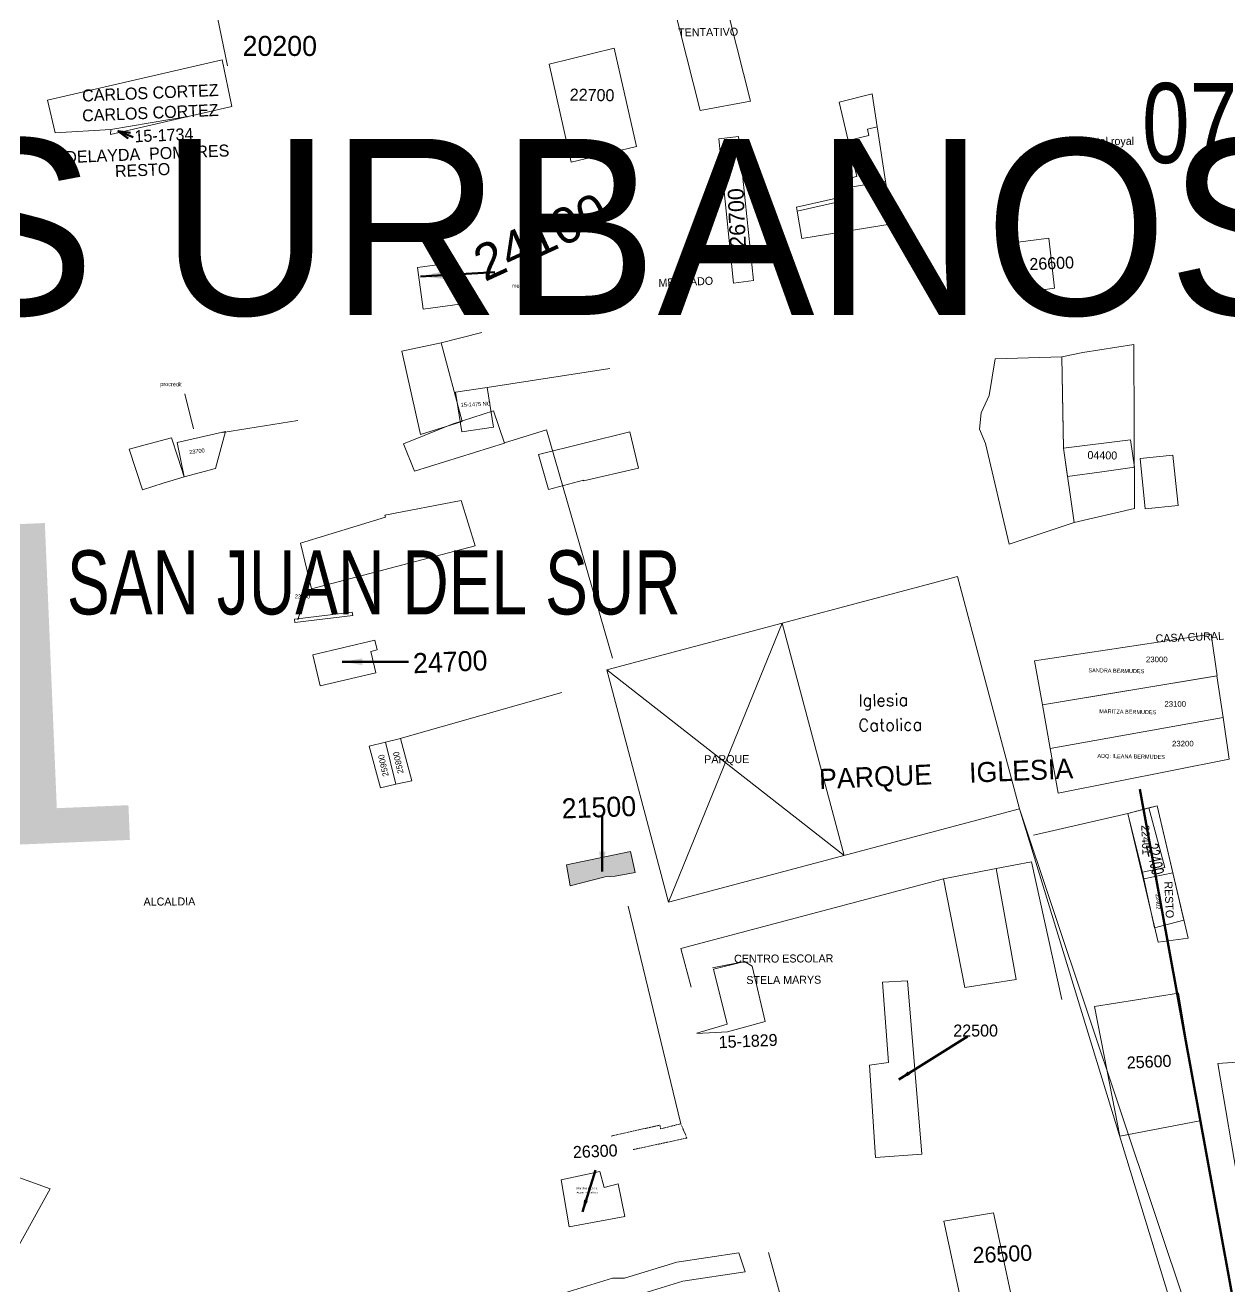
# Model space of a CAD drawing. Header units: inches. Extents: x 610851 to 630254, y 1234683 to 1264905.
# Drawn here: x 623131 to 623432.1, y 1244001.5 to 1244316.7 of the extents above; entities that cross this region are included whole.
import ezdxf
from ezdxf.enums import TextEntityAlignment as Align

# ---------------------------------------------------------------- set-up
doc = ezdxf.new("R2010")
doc.units = ezdxf.units.IN
doc.header["$MEASUREMENT"] = 0
for name, pattern in [('DASHED', [7.5, 5, -2.5]), ('DGN2', [67.425768, 33.712884, -33.712884]), ('DGN3', [101.138652, 67.425768, -33.712884])]:
    doc.linetypes.add(name, pattern=pattern)
for name, color, linetype, lineweight in [('20', 7, 'Continuous', 0), ('ACTUALIZACION SIT 2011', 7, 'Continuous', 0), ('CONTORNOLevel 61', 7, 'Continuous', 0), ('Default', 7, 'Continuous', 0), ('Level 2', 7, 'Continuous', 0), ('Level 20', 7, 'Continuous', 0), ('Level 49', 7, 'Continuous', 0), ('Level 50', 7, 'Continuous', 0), ('Level 51', 7, 'Continuous', 0), ('Level 60', 7, 'Continuous', 0), ('Level 7', 7, 'Continuous', 0), ('mon proposed', 3, 'Continuous', 0), ('PARCELAS', 7, 'Continuous', 0), ('POL', 5, 'Continuous', 0), ('Referencias', 3, 'DGN3', 0), ('Tracks', 3, 'Continuous', 0), ('UBIC', 1, 'Continuous', 0)]:
    doc.layers.add(name, color=color, linetype=linetype, lineweight=lineweight)
doc.styles.add('ARCHT', font='romans.shx')
doc.styles.add('Engineering', font='dgn003.shx', dxfattribs={"height": 0.1524})
doc.styles.get("Standard").update_dxf_attribs({"font": 'arial.ttf'})
doc.styles.add('Styledgn000', font='dgn000.shx')
doc.styles.add('Styledgn003', font='dgn003.shx')
doc.styles.add('Styledgn032', font='dgn032.shx')
doc.styles.add('Styletxt', font='txt.shx')
doc.styles.add('Working', font='dgn001.shx', dxfattribs={"height": 2.7432})
doc.dimstyles.new('STANDARD-Linear', dxfattribs={"dimtxt": 1.5, "dimasz": 1.13, "dimexe": 0.125, "dimexo": 0.000625, "dimgap": 0.3, "dimtad": 1, "dimzin": 7, "dimdsep": 46, "dimtxsty": 'Styletxt', "dimsah": 1, "dimcen": 2.5, "dimclrd": 1, "dimclre": 1, "dimclrt": 2, "dimaunit": 1, "dimadec": 7, "dimazin": 0, "dimtfac": 1, "dimtofl": 0, "dimtmove": 1, "dimatfit": 3, "dimfxl": 1, "dimtolj": 1, "dimtzin": 0, "dimarcsym": 0})

msp = doc.modelspace()

# ---------------------------------------------------------------- hatches: boundary and pattern name
at = {"layer": 'Level 2', "linetype": 'Continuous'}
msp.add_hatch(color=6, dxfattribs=at).paths.add_polyline_path([(623282.26796, 1244110.32428), (623266.28215, 1244106.98363), (623267.21842, 1244101.74545), (623275.94867, 1244103.9369), (623278.47636, 1244104.15025), (623283.44123, 1244105.01087)])
msp.add_hatch(color=6, dxfattribs=at).paths.add_polyline_path([(623282.26796, 1244110.32428), (623266.28215, 1244106.98363), (623267.21842, 1244101.74545), (623275.94867, 1244103.9369), (623278.47636, 1244104.15025), (623283.44123, 1244105.01087)])
msp.add_hatch(color=6, dxfattribs=at).paths.add_polyline_path([(623282.26796, 1244110.32428), (623266.28215, 1244106.98363), (623267.21842, 1244101.74545), (623275.94867, 1244103.9369), (623278.47636, 1244104.15025), (623283.44123, 1244105.01087)])

# ---------------------------------------------------------------- linework, layer by layer
at = {"layer": '20', "color": 2, "linetype": 'Continuous', "lineweight": 0, "flags": 128}
msp.add_lwpolyline([(623373.65913, 1244106.07592), (623360.51213, 1244103.48452), (623365.82723, 1244076.26872), (623378.71303, 1244078.33242), (623373.65913, 1244106.07592)], dxfattribs=at)
msp.add_lwpolyline([(623373.65913, 1244106.07592), (623360.51213, 1244103.48452), (623365.82723, 1244076.26872), (623378.71303, 1244078.33242), (623373.65913, 1244106.07592)], dxfattribs=at)
msp.add_lwpolyline([(623373.65913, 1244106.07592), (623360.51213, 1244103.48452), (623365.82723, 1244076.26872), (623378.71303, 1244078.33242), (623373.65913, 1244106.07592)], dxfattribs=at)
at = {"layer": 'ACTUALIZACION SIT 2011', "color": 30, "linetype": 'Continuous', "lineweight": 0}
for p, q in [((623174.08908, 1244342.53594), (623181.61389, 1244306.61565)), ((623180.2641, 1244308.10348), (623136.6196, 1244297.99421)), ((623180.2641, 1244308.10348), (623182.68907, 1244296.40211)), ((623136.6196, 1244297.99421), (623138.49929, 1244289.87906)), ((623182.68873, 1244296.40375), (623172.10872, 1244294.04387)), ((623138.49929, 1244289.87906), (623152.39752, 1244290.65736)), ((623277.12724, 1244230.97794), (623246.49526, 1244226.21537)), ((623238.58268, 1244225.03594), (623246.49526, 1244226.21537))]:
    msp.add_line(p, q, dxfattribs=at)
at = {"layer": 'ACTUALIZACION SIT 2011', "color": 30, "linetype": 'Continuous', "lineweight": 0, "flags": 128}
for points in [[(623152.40116, 1244290.65802), (623152.37448, 1244289.45832), (623152.37448, 1244289.45832), (623172.10872, 1244294.04387), (623172.10872, 1244294.04387), (623152.39752, 1244290.65736)], [(623238.58268, 1244225.03594), (623240.16621, 1244215.16211), (623240.16621, 1244215.16211), (623248.07879, 1244216.34155), (623248.07879, 1244216.34155), (623246.49526, 1244226.21537), (623246.49526, 1244226.21537)], [(623298.88969, 1244064.90266), (623306.48211, 1244067.11436), (623306.48211, 1244067.11436), (623303.00072, 1244080.86241), (623303.00072, 1244080.86241), (623310.77087, 1244082.77049), (623310.77087, 1244082.77049), (623312.70429, 1244081.62556), (623312.70429, 1244081.62556), (623315.98947, 1244067.83958), (623315.98947, 1244067.83958), (623306.51647, 1244065.23326), (623306.51647, 1244065.23326), (623298.91717, 1244064.81133), (623298.91717, 1244064.81133)]]:
    msp.add_lwpolyline(points, dxfattribs=at)
at = {"layer": 'Default', "color": 2, "linetype": 'Continuous', "lineweight": 0, "flags": 128}
msp.add_lwpolyline([(623199.80718, 1244187.31792), (623202.58318, 1244175.90392), (623243.46918, 1244186.64392), (623240.02018, 1244198.00092), (623220.91918, 1244194.29992), (623221.04718, 1244193.79992), (623199.80718, 1244187.31792)], dxfattribs=at)
msp.add_lwpolyline([(623199.80718, 1244187.31792), (623202.58318, 1244175.90392), (623243.46918, 1244186.64392), (623240.02018, 1244198.00092), (623220.91918, 1244194.29992), (623221.04718, 1244193.79992), (623199.80718, 1244187.31792)], dxfattribs=at)
msp.add_lwpolyline([(623199.80718, 1244187.31792), (623202.58318, 1244175.90392), (623243.46918, 1244186.64392), (623240.02018, 1244198.00092), (623220.91918, 1244194.29992), (623221.04718, 1244193.79992), (623199.80718, 1244187.31792)], dxfattribs=at)
at = {"layer": 'Level 2', "color": 1, "linetype": 'Continuous', "lineweight": 0}
msp.add_line((623199.15392, 1244217.9817), (623180.39525, 1244214.96306), dxfattribs=at)
at = {"layer": 'Level 2', "color": 3, "linetype": 'Continuous', "lineweight": 0}
for p, q in [((623364.05513, 1244178.96453), (623276.39083, 1244155.63452)), ((623364.05513, 1244178.96453), (623276.39083, 1244155.63452)), ((623364.05513, 1244178.96453), (623276.39083, 1244155.63452)), ((623364.05513, 1244178.96453), (623379.48578, 1244120.98268)), ((623364.05513, 1244178.96453), (623379.48578, 1244120.98268)), ((623364.05513, 1244178.96453), (623379.48578, 1244120.98268)), ((623320.22298, 1244167.29952), (623291.82148, 1244097.65267)), ((623320.22298, 1244167.29952), (623291.82148, 1244097.65267)), ((623320.22298, 1244167.29952), (623291.82148, 1244097.65267)), ((623276.39083, 1244155.63452), (623291.82148, 1244097.65267)), ((623276.39083, 1244155.63452), (623291.82148, 1244097.65267)), ((623276.39083, 1244155.63452), (623291.82148, 1244097.65267)), ((623373.65913, 1244106.07592), (623382.50442, 1244107.73749)), ((623373.65913, 1244106.07592), (623382.50442, 1244107.73749)), ((623373.65913, 1244106.07592), (623382.50442, 1244107.73749)), ((623382.50442, 1244107.73749), (623390.09343, 1244073.31372)), ((623382.50442, 1244107.73749), (623390.09343, 1244073.31372)), ((623382.50442, 1244107.73749), (623390.09343, 1244073.31372)), ((623297.4871, 1244076.36366), (623294.91533, 1244086.0273)), ((623297.4871, 1244076.36366), (623294.91533, 1244086.0273)), ((623297.4871, 1244076.36366), (623294.91533, 1244086.0273))]:
    msp.add_line(p, q, dxfattribs=at)
at = {"layer": 'Level 2', "color": 7, "linetype": 'Continuous', "lineweight": 0}
msp.add_line((623199.15314, 1244168.17137), (623200.61309, 1244172.82496), dxfattribs=at)
msp.add_line((623199.15314, 1244168.17137), (623200.61309, 1244172.82496), dxfattribs=at)
msp.add_line((623199.15314, 1244168.17137), (623200.61309, 1244172.82496), dxfattribs=at)
at = {"layer": 'Level 2', "color": 6, "linetype": 'Continuous', "lineweight": 0, "flags": 128}
for points in [[(623238.25952, 1244257.44681), (623229.11252, 1244256.19681), (623230.46252, 1244245.80681), (623239.69152, 1244247.05081), (623238.25952, 1244257.44681)], [(623238.25952, 1244257.44681), (623229.11252, 1244256.19681), (623230.46252, 1244245.80681), (623239.69152, 1244247.05081), (623238.25952, 1244257.44681)], [(623238.25952, 1244257.44681), (623229.11252, 1244256.19681), (623230.46252, 1244245.80681), (623239.69152, 1244247.05081), (623238.25952, 1244257.44681)], [(623168.98844, 1244212.46544), (623181.06927, 1244215.26223), (623178.62637, 1244205.94334), (623170.7311, 1244203.92138), (623168.98844, 1244212.46544)], [(623168.98844, 1244212.46544), (623181.06927, 1244215.26223), (623178.62637, 1244205.94334), (623170.7311, 1244203.92138), (623168.98844, 1244212.46544)], [(623168.98844, 1244212.46544), (623181.06927, 1244215.26223), (623178.62637, 1244205.94334), (623170.7311, 1244203.92138), (623168.98844, 1244212.46544)], [(623390.54397, 1244211.02457), (623391.53091, 1244204.0045), (623400.05753, 1244205.18547), (623408.20762, 1244206.31426), (623407.21109, 1244213.13663), (623390.54397, 1244211.02457)], [(623390.54397, 1244211.02457), (623391.53091, 1244204.0045), (623400.05753, 1244205.18547), (623408.20762, 1244206.31426), (623407.21109, 1244213.13663), (623390.54397, 1244211.02457)], [(623390.54397, 1244211.02457), (623391.53091, 1244204.0045), (623400.05753, 1244205.18547), (623408.20762, 1244206.31426), (623407.21109, 1244213.13663), (623390.54397, 1244211.02457)], [(623204.74086, 1244151.67583), (623218.63135, 1244154.94486), (623217.37598, 1244160.27914), (623219.01131, 1244160.66402), (623218.43399, 1244163.11697), (623202.90817, 1244159.46306), (623204.74086, 1244151.67583)], [(623204.74086, 1244151.67583), (623218.63135, 1244154.94486), (623217.37598, 1244160.27914), (623219.01131, 1244160.66402), (623218.43399, 1244163.11697), (623202.90817, 1244159.46306), (623204.74086, 1244151.67583)], [(623204.74086, 1244151.67583), (623218.63135, 1244154.94486), (623217.37598, 1244160.27914), (623219.01131, 1244160.66402), (623218.43399, 1244163.11697), (623202.90817, 1244159.46306), (623204.74086, 1244151.67583)], [(623383.26756, 1244157.92654), (623427.3679, 1244164.57266), (623428.88889, 1244154.1632), (623385.23792, 1244146.91138), (623383.26756, 1244157.92654)], [(623383.26756, 1244157.92654), (623427.3679, 1244164.57266), (623428.88889, 1244154.1632), (623385.23792, 1244146.91138), (623383.26756, 1244157.92654)], [(623383.26756, 1244157.92654), (623427.3679, 1244164.57266), (623428.88889, 1244154.1632), (623385.23792, 1244146.91138), (623383.26756, 1244157.92654)], [(623385.23792, 1244146.91138), (623428.85576, 1244154.15766), (623430.3818, 1244143.74903), (623387.18506, 1244136.02602), (623385.23792, 1244146.91138)], [(623385.23792, 1244146.91138), (623428.85576, 1244154.15766), (623430.3818, 1244143.74903), (623387.18506, 1244136.02602), (623385.23792, 1244146.91138)], [(623385.23792, 1244146.91138), (623428.85576, 1244154.15766), (623430.3818, 1244143.74903), (623387.18506, 1244136.02602), (623385.23792, 1244146.91138)], [(623387.18506, 1244136.02602), (623430.44111, 1244143.75964), (623431.89925, 1244133.34099), (623389.1766, 1244124.89247), (623387.18506, 1244136.02602)], [(623387.18506, 1244136.02602), (623430.44111, 1244143.75964), (623431.89925, 1244133.34099), (623389.1766, 1244124.89247), (623387.18506, 1244136.02602)], [(623387.18506, 1244136.02602), (623430.44111, 1244143.75964), (623431.89925, 1244133.34099), (623389.1766, 1244124.89247), (623387.18506, 1244136.02602)], [(623221.08799, 1244137.60698), (623217.01549, 1244136.57968), (623219.79779, 1244126.19598), (623223.69929, 1244127.07828)], [(623224.83069, 1244138.55118), (623227.64959, 1244127.97168), (623223.69929, 1244127.07828), (623221.08799, 1244137.60698), (623224.83069, 1244138.55118)], [(623413.88624, 1244121.72389), (623406.57224, 1244119.81089), (623414.14424, 1244087.58889), (623421.63424, 1244088.61889), (623413.88624, 1244121.72389)], [(623413.88624, 1244121.72389), (623406.57224, 1244119.81089), (623414.14424, 1244087.58889), (623421.63424, 1244088.61889), (623413.88624, 1244121.72389)], [(623282.26796, 1244110.32428), (623266.28215, 1244106.98363), (623267.21842, 1244101.74545), (623275.94867, 1244103.9369), (623278.47636, 1244104.15025), (623283.44123, 1244105.01087), (623282.26796, 1244110.32428)], [(623282.26796, 1244110.32428), (623266.28215, 1244106.98363), (623267.21842, 1244101.74545), (623275.94867, 1244103.9369), (623278.47636, 1244104.15025), (623283.44123, 1244105.01087), (623282.26796, 1244110.32428)], [(623282.26796, 1244110.32428), (623266.28215, 1244106.98363), (623267.21842, 1244101.74545), (623275.94867, 1244103.9369), (623278.47636, 1244104.15025), (623283.44123, 1244105.01087), (623282.26796, 1244110.32428)], [(623345.24385, 1244077.66488), (623346.8128, 1244057.54514), (623342.00906, 1244056.92685), (623343.55309, 1244033.83377), (623355.13341, 1244034.65935), (623351.48034, 1244077.99188), (623345.24385, 1244077.66488)], [(623345.24385, 1244077.66488), (623346.8128, 1244057.54514), (623342.00906, 1244056.92685), (623343.55309, 1244033.83377), (623355.13341, 1244034.65935), (623351.48034, 1244077.99188), (623345.24385, 1244077.66488)], [(623345.24385, 1244077.66488), (623346.8128, 1244057.54514), (623342.00906, 1244056.92685), (623343.55309, 1244033.83377), (623355.13341, 1244034.65935), (623351.48034, 1244077.99188), (623345.24385, 1244077.66488)], [(623434.4887, 1244025.47091), (623449.0987, 1244028.27091), (623445.8287, 1244043.67091), (623442.7887, 1244043.93091), (623439.8387, 1244058.05091), (623429.0387, 1244057.30091), (623434.4887, 1244025.47091)], [(623434.4887, 1244025.47091), (623449.0987, 1244028.27091), (623445.8287, 1244043.67091), (623442.7887, 1244043.93091), (623439.8387, 1244058.05091), (623429.0387, 1244057.30091), (623434.4887, 1244025.47091)], [(623434.4887, 1244025.47091), (623449.0987, 1244028.27091), (623445.8287, 1244043.67091), (623442.7887, 1244043.93091), (623439.8387, 1244058.05091), (623429.0387, 1244057.30091), (623434.4887, 1244025.47091)]]:
    msp.add_lwpolyline(points, dxfattribs=at)
at = {"layer": 'Level 2', "color": 6, "linetype": 'Continuous', "lineweight": 13, "flags": 128}
msp.add_lwpolyline([(623212.78198, 1244170.07281), (623198.33681, 1244168.34526), (623198.42791, 1244167.50719), (623212.87307, 1244169.23473), (623212.78198, 1244170.07281)], dxfattribs=at)
msp.add_lwpolyline([(623212.78198, 1244170.07281), (623198.33681, 1244168.34526), (623198.42791, 1244167.50719), (623212.87307, 1244169.23473), (623212.78198, 1244170.07281)], dxfattribs=at)
msp.add_lwpolyline([(623212.78198, 1244170.07281), (623198.33681, 1244168.34526), (623198.42791, 1244167.50719), (623212.87307, 1244169.23473), (623212.78198, 1244170.07281)], dxfattribs=at)
at = {"layer": 'Level 2', "color": 3, "linetype": 'Continuous', "lineweight": 0, "flags": 128}
msp.add_lwpolyline([(623320.22298, 1244167.29952), (623335.65363, 1244109.31767), (623276.39083, 1244155.63452)], dxfattribs=at)
msp.add_lwpolyline([(623320.22298, 1244167.29952), (623335.65363, 1244109.31767), (623276.39083, 1244155.63452)], dxfattribs=at)
msp.add_lwpolyline([(623320.22298, 1244167.29952), (623335.65363, 1244109.31767), (623276.39083, 1244155.63452)], dxfattribs=at)
at = {"layer": 'Level 2', "color": 1, "linetype": 'Continuous', "ltscale": 0.1, "flags": 128}
msp.add_lwpolyline([(623398.27034, 1244071.56126), (623408.76496, 1244073.22066), (623419.25958, 1244074.88007), (623421.92839, 1244058.95211), (623424.59721, 1244043.02415), (623414.58117, 1244041.09568), (623404.56513, 1244039.16721), (623401.41774, 1244055.36424), (623398.27034, 1244071.56126)], dxfattribs=at)
at = {"layer": 'Level 2', "color": 6, "linetype": 'Continuous', "flags": 128}
msp.add_lwpolyline([(623279.2459, 1244027.27002), (623275.72028, 1244026.32533), (623274.67686, 1244030.33168), (623265.00461, 1244028.22039), (623266.93795, 1244016.47849), (623280.87709, 1244019.0809), (623279.2459, 1244027.27002)], dxfattribs=at)
at = {"layer": 'Level 20', "color": 2, "linetype": 'Continuous', "lineweight": 0}
for p, q in [((623170.92859, 1244224.66936), (623173.0612, 1244215.92567)), ((623170.92859, 1244224.66936), (623173.0612, 1244215.92567)), ((623170.92859, 1244224.66936), (623173.0612, 1244215.92567)), ((623265.11958, 1244149.97854), (623224.71365, 1244138.51724))]:
    msp.add_line(p, q, dxfattribs=at)
at = {"layer": 'Level 20', "color": 3, "linetype": 'Continuous', "lineweight": 0}
for p, q in [((623291.82148, 1244097.65267), (623379.48578, 1244120.98268)), ((623291.82148, 1244097.65267), (623379.48578, 1244120.98268)), ((623291.82148, 1244097.65267), (623379.48578, 1244120.98268)), ((623294.91533, 1244086.0273), (623360.51213, 1244103.48452)), ((623294.91533, 1244086.0273), (623360.51213, 1244103.48452)), ((623294.91533, 1244086.0273), (623360.51213, 1244103.48452))]:
    msp.add_line(p, q, dxfattribs=at)
at = {"layer": 'Level 20', "color": 4, "linetype": 'Continuous', "lineweight": 0}
msp.add_line((623310.96691, 1244005.24696), (623309.4033, 1244009.99618), dxfattribs=at)
at = {"layer": 'Level 20', "color": 2, "linetype": 'Continuous', "lineweight": 0, "flags": 128}
for points in [[(623312.27358, 1244297.7942), (623303.46358, 1244332.6992), (623291.13858, 1244329.3962), (623299.72758, 1244295.4672), (623312.27358, 1244297.7942)], [(623312.27358, 1244297.7942), (623303.46358, 1244332.6992), (623291.13858, 1244329.3962), (623299.72758, 1244295.4672), (623312.27358, 1244297.7942)], [(623312.27358, 1244297.7942), (623303.46358, 1244332.6992), (623291.13858, 1244329.3962), (623299.72758, 1244295.4672), (623312.27358, 1244297.7942)], [(623379.94401, 1244249.89915), (623388.27098, 1244251.00446), (623386.83074, 1244263.52187), (623378.50378, 1244262.41657), (623379.94401, 1244249.89915)], [(623395.32858, 1244234.99186), (623390.06458, 1244233.88186), (623390.54397, 1244211.02457), (623393.15669, 1244192.50586), (623408.24117, 1244196.00162), (623408.10784, 1244236.98288), (623395.32858, 1244234.99186)], [(623395.32858, 1244234.99186), (623390.06458, 1244233.88186), (623390.54397, 1244211.02457), (623393.15669, 1244192.50586), (623408.24117, 1244196.00162), (623408.10784, 1244236.98288), (623395.32858, 1244234.99186)], [(623395.32858, 1244234.99186), (623390.06458, 1244233.88186), (623390.54397, 1244211.02457), (623393.15669, 1244192.50586), (623408.24117, 1244196.00162), (623408.10784, 1244236.98288), (623395.32858, 1244234.99186)], [(623390.06458, 1244233.88186), (623373.45258, 1244233.38286), (623371.95958, 1244224.20286), (623369.92958, 1244219.90886), (623369.54058, 1244215.77686), (623370.99758, 1244212.24586), (623376.91458, 1244187.09086), (623393.15669, 1244192.50586), (623390.54397, 1244211.02457), (623390.33526, 1244219.85285), (623390.06458, 1244233.88186), (623390.06458, 1244233.88186)], [(623390.06458, 1244233.88186), (623373.45258, 1244233.38286), (623371.95958, 1244224.20286), (623369.92958, 1244219.90886), (623369.54058, 1244215.77686), (623370.99758, 1244212.24586), (623376.91458, 1244187.09086), (623393.15669, 1244192.50586), (623390.54397, 1244211.02457), (623390.33526, 1244219.85285), (623390.06458, 1244233.88186), (623390.06458, 1244233.88186)], [(623390.06458, 1244233.88186), (623373.45258, 1244233.38286), (623371.95958, 1244224.20286), (623369.92958, 1244219.90886), (623369.54058, 1244215.77686), (623370.99758, 1244212.24586), (623376.91458, 1244187.09086), (623393.15669, 1244192.50586), (623390.54397, 1244211.02457), (623390.33526, 1244219.85285), (623390.06458, 1244233.88186), (623390.06458, 1244233.88186)], [(623248.10608, 1244220.39872), (623237.75277, 1244217.03207), (623230.72368, 1244214.19614), (623225.5451, 1244212.11741), (623228.32208, 1244205.26983), (623250.78064, 1244212.34796), (623248.10608, 1244220.39872)], [(623284.31869, 1244206.08675), (623284.31869, 1244206.08675), (623282.14669, 1244215.15265), (623259.33249, 1244209.50635), (623261.76969, 1244200.72165), (623261.76969, 1244200.72165), (623270.57009, 1244203.02715), (623270.57009, 1244203.02715), (623270.57009, 1244203.02715), (623270.59539, 1244202.93045), (623284.31869, 1244206.08675)], [(623417.81266, 1244104.94718), (623410.61346, 1244103.46595), (623413.27203, 1244091.1843), (623420.58597, 1244093.09735), (623417.81266, 1244104.94718)], [(623103.15309, 1244038.33853), (623094.47616, 1244022.68791), (623128.60516, 1244010.32191), (623137.28209, 1244025.97253), (623103.15309, 1244038.33853)]]:
    msp.add_lwpolyline(points, dxfattribs=at)
at = {"layer": 'Level 20', "color": 1, "linetype": 'Continuous', "lineweight": 0, "flags": 128}
msp.add_lwpolyline([(623312.99792, 1244252.94724), (623308.04752, 1244252.24474), (623304.35732, 1244288.35674), (623309.30772, 1244288.94724), (623312.99792, 1244252.94724)], dxfattribs=at)
at = {"layer": 'Level 20', "color": 2, "linetype": 'Continuous', "ltscale": 0.1, "flags": 128}
msp.add_lwpolyline([(623160.33462, 1244200.64681), (623165.53286, 1244202.2841), (623170.7311, 1244203.92138), (623169.14548, 1244208.80019), (623167.55987, 1244213.67899), (623162.29714, 1244212.26258), (623157.03442, 1244210.84618), (623158.68452, 1244205.74649), (623160.33462, 1244200.64681)], dxfattribs=at)
at = {"layer": 'Level 20', "color": 2, "flags": 128}
msp.add_lwpolyline([(623409.64066, 1244208.49373), (623410.93336, 1244195.90113), (623419.19206, 1244196.72853), (623417.82696, 1244209.31993), (623409.64066, 1244208.49373)], dxfattribs=at)
msp.add_lwpolyline([(623409.64066, 1244208.49373), (623410.93336, 1244195.90113), (623419.19206, 1244196.72853), (623417.82696, 1244209.31993), (623409.64066, 1244208.49373)], dxfattribs=at)
msp.add_lwpolyline([(623409.64066, 1244208.49373), (623410.93336, 1244195.90113), (623419.19206, 1244196.72853), (623417.82696, 1244209.31993), (623409.64066, 1244208.49373)], dxfattribs=at)
at = {"layer": 'Level 49', "color": 6, "linetype": 'Continuous', "lineweight": 0, "flags": 128}
msp.add_lwpolyline([(623411.86427, 1244121.19499), (623406.57231, 1244119.81078), (623410.21007, 1244105.09752), (623415.81555, 1244106.25085), (623411.86427, 1244121.19499)], dxfattribs=at)
at = {"layer": 'Level 50', "color": 3, "linetype": 'Continuous', "lineweight": 0}
msp.add_line((623316.8231, 1244010.11053), (623324.86133, 1243980.637), dxfattribs=at)
at = {"layer": 'Level 51', "color": 7, "linetype": 'Continuous', "lineweight": 0}
for p, q in [((623245.14457, 1244239.92689), (623234.95106, 1244237.4085)), ((623245.14457, 1244239.92689), (623234.95106, 1244237.4085)), ((623245.14457, 1244239.92689), (623234.95106, 1244237.4085)), ((623379.48578, 1244120.98268), (623465.99254, 1243838.76324)), ((623310.77087, 1244082.77049), (623302.7766, 1244081.18485))]:
    msp.add_line(p, q, dxfattribs=at)
at = {"layer": 'Level 51', "color": 4, "linetype": 'Continuous', "lineweight": 53}
msp.add_line((623409.57348, 1244125.8456), (623460.84172, 1243845.49481), dxfattribs=at)
at = {"layer": 'Level 60', "color": 7, "linetype": 'Continuous', "lineweight": 0}
msp.add_line((623383.01394, 1244114.36303), (623406.57224, 1244119.81089), dxfattribs=at)
msp.add_line((623383.01394, 1244114.36303), (623406.57224, 1244119.81089), dxfattribs=at)
msp.add_line((623383.01394, 1244114.36303), (623406.57224, 1244119.81089), dxfattribs=at)
at = {"layer": 'Level 7', "color": 3, "linetype": 'Continuous', "lineweight": 0}
for p, q in [((623261.3408, 1244215.62608), (623250.77692, 1244212.38466)), ((623277.84355, 1244158.61659), (623261.3408, 1244215.62608)), ((623379.48578, 1244120.98268), (623474.75446, 1243836.51145))]:
    msp.add_line(p, q, dxfattribs=at)
at = {"layer": 'Level 7', "color": 1, "linetype": 'Continuous', "lineweight": 0, "flags": 128}
msp.add_lwpolyline([(623373.01328, 1244019.99854), (623360.58566, 1244017.92148), (623365.01452, 1243997.39381), (623377.44214, 1243999.47088), (623373.01328, 1244019.99854)], dxfattribs=at)
at = {"layer": 'mon proposed', "color": 2, "linetype": 'Continuous', "lineweight": 0, "flags": 128}
for points in [[(623278.23618, 1244310.9672), (623261.93658, 1244307.0232), (623267.49368, 1244282.4948), (623283.79328, 1244286.4388), (623278.23618, 1244310.9672)], [(623278.23618, 1244310.9672), (623261.93658, 1244307.0232), (623267.49368, 1244282.4948), (623283.79328, 1244286.4388), (623278.23618, 1244310.9672)], [(623278.23618, 1244310.9672), (623261.93658, 1244307.0232), (623267.49368, 1244282.4948), (623283.79328, 1244286.4388), (623278.23618, 1244310.9672)], [(623343.96948, 1244291.31554), (623342.71248, 1244299.56024), (623334.42358, 1244297.48424), (623336.72168, 1244287.92694), (623341.82678, 1244289.19404), (623341.49788, 1244290.74754), (623343.96948, 1244291.31554)], [(623343.96948, 1244291.31554), (623342.71248, 1244299.56024), (623334.42358, 1244297.48424), (623336.72168, 1244287.92694), (623341.82678, 1244289.19404), (623341.49788, 1244290.74754), (623343.96948, 1244291.31554)], [(623343.96948, 1244291.31554), (623342.71248, 1244299.56024), (623334.42358, 1244297.48424), (623336.72168, 1244287.92694), (623341.82678, 1244289.19404), (623341.49788, 1244290.74754), (623343.96948, 1244291.31554)], [(623346.04238, 1244277.73074), (623343.96948, 1244291.31554), (623341.49788, 1244290.74754), (623341.82678, 1244289.19404), (623336.72168, 1244287.92694), (623338.87848, 1244278.95144), (623334.71788, 1244278.05054), (623334.96178, 1244275.83994), (623346.04238, 1244277.73074)], [(623346.04238, 1244277.73074), (623343.96948, 1244291.31554), (623341.49788, 1244290.74754), (623341.82678, 1244289.19404), (623336.72168, 1244287.92694), (623338.87848, 1244278.95144), (623334.71788, 1244278.05054), (623334.96178, 1244275.83994), (623346.04238, 1244277.73074)], [(623346.04238, 1244277.73074), (623343.96948, 1244291.31554), (623341.49788, 1244290.74754), (623341.82678, 1244289.19404), (623336.72168, 1244287.92694), (623338.87848, 1244278.95144), (623334.71788, 1244278.05054), (623334.96178, 1244275.83994), (623346.04238, 1244277.73074)], [(623334.96178, 1244275.83994), (623335.27078, 1244273.81644), (623335.39768, 1244272.85374), (623323.95438, 1244270.28064), (623325.11648, 1244263.45894), (623347.66788, 1244267.07214), (623346.04238, 1244277.73074), (623334.96178, 1244275.83994)], [(623334.96178, 1244275.83994), (623335.27078, 1244273.81644), (623335.39768, 1244272.85374), (623323.95438, 1244270.28064), (623325.11648, 1244263.45894), (623347.66788, 1244267.07214), (623346.04238, 1244277.73074), (623334.96178, 1244275.83994)], [(623334.96178, 1244275.83994), (623335.27078, 1244273.81644), (623335.39768, 1244272.85374), (623323.95438, 1244270.28064), (623325.11648, 1244263.45894), (623347.66788, 1244267.07214), (623346.04238, 1244277.73074), (623334.96178, 1244275.83994)], [(623323.95438, 1244270.28064), (623335.39768, 1244272.85374), (623335.27078, 1244273.81644), (623323.79138, 1244271.23684), (623323.95438, 1244270.28064)], [(623323.95438, 1244270.28064), (623335.39768, 1244272.85374), (623335.27078, 1244273.81644), (623323.79138, 1244271.23684), (623323.95438, 1244270.28064)], [(623323.95438, 1244270.28064), (623335.39768, 1244272.85374), (623335.27078, 1244273.81644), (623323.79138, 1244271.23684), (623323.95438, 1244270.28064)]]:
    msp.add_lwpolyline(points, dxfattribs=at)
at = {"layer": 'POL', "color": 2, "linetype": 'Continuous', "ltscale": 0.1, "flags": 128}
for points in [[(623234.95106, 1244237.4085), (623225.16958, 1244235.32938), (623229.81962, 1244214.4407), (623240.26855, 1244217.71519), (623234.95106, 1244237.4085)], [(623234.95106, 1244237.4085), (623225.16958, 1244235.32938), (623229.81962, 1244214.4407), (623240.26855, 1244217.71519), (623234.95106, 1244237.4085)], [(623234.95106, 1244237.4085), (623225.16958, 1244235.32938), (623229.81962, 1244214.4407), (623240.26855, 1244217.71519), (623234.95106, 1244237.4085)], [(623413.88624, 1244121.72389), (623411.86426, 1244121.19501), (623415.81555, 1244106.25085), (623410.21007, 1244105.09752), (623410.61346, 1244103.46595), (623417.81266, 1244104.94718), (623413.88624, 1244121.72389)]]:
    msp.add_lwpolyline(points, dxfattribs=at)
at = {"layer": 'Referencias', "color": 3, "linetype": 'DGN3', "lineweight": 0}
msp.add_line((623281.68522, 1244096.65769), (623294.87497, 1244042.23315), dxfattribs=at)
at = {"layer": 'Referencias', "color": 3, "linetype": 'DASHED', "ltscale": 0.05}
for p, q in [((623277.43503, 1244039.18535), (623289.61664, 1244041.89806)), ((623289.61664, 1244041.89806), (623289.82294, 1244041.00149)), ((623289.82294, 1244041.00149), (623294.87497, 1244042.23315)), ((623296.40065, 1244038.69835), (623294.87497, 1244042.23315)), ((623282.95875, 1244035.80388), (623296.40065, 1244038.69835))]:
    msp.add_line(p, q, dxfattribs=at)
at = {"layer": 'Tracks', "ltscale": 0.1, "flags": 128}
for points in [[(623309.4033, 1244009.99618), (623293.84178, 1244007.66195), (623280.84178, 1244003.66195), (623277.84178, 1244003.66195), (623264.84178, 1243999.66195), (623259.81871, 1243998.74657)], [(623310.96691, 1244005.24696), (623295.40539, 1244002.91273), (623282.40539, 1243998.91273), (623279.40539, 1243998.91273), (623266.40539, 1243994.91273), (623261.38232, 1243993.99735)]]:
    msp.add_lwpolyline(points, dxfattribs=at)

# ---------------------------------------------------------------- texts
at = {"layer": '20', "color": 2, "linetype": 'Continuous', "lineweight": 0, "style": 'Styledgn032'}
msp.add_text('NO MONTAR PLANOS URBANOS', height=44, dxfattribs=at).set_placement((622994.83375, 1244266.33542), align=Align.MIDDLE_CENTER)
at = {"layer": 'ACTUALIZACION SIT 2011', "color": 30, "linetype": 'Continuous', "lineweight": 0, "style": 'Styledgn032'}
for s, height, p in [('CARLOS CORTEZ', 3, (623162.30955, 1244299.84774)), ('CARLOS CORTEZ', 3, (623162.30955, 1244294.86075)), ('15-1734', 3, (623165.6991, 1244289.27637)), ('MERCADO', 2, (623296.1135, 1244252.6241)), ('15-1475 NC', 1, (623243.64906, 1244222.03514)), ('CASA CURAL', 2, (623422.05536, 1244163.85291)), ('PARQUE     IGLESIA', 4.999998, (623361.15942, 1244129.72215)), ('15-1829', 3, (623311.69188, 1244062.93113))]:
    msp.add_text(s, height=height, rotation=2.3999938, dxfattribs=at).set_placement(p, align=Align.MIDDLE_CENTER)
at = {"layer": 'ACTUALIZACION SIT 2011', "color": 30, "linetype": 'Continuous', "lineweight": 13, "style": 'Styledgn032'}
msp.add_text('ALCALDIA', height=2, rotation=0.25, dxfattribs=at).set_placement((623167.077, 1244097.78561), align=Align.MIDDLE_CENTER)
at = {"layer": 'ACTUALIZACION SIT 2011', "color": 30, "linetype": 'Continuous', "lineweight": 0, "insert": (623160.29596, 1244282.53083), "char_height": 3, "width": 54.0673096, "attachment_point": 5, "rotation": 2.3999938, "line_spacing_factor": 0.8, "style": 'Styledgn032'}
msp.add_mtext('{\\Fdgn000|c0;\\C30;ADELAYDA  POMARES\\PRESTO}', dxfattribs=at)
at = {"layer": 'CONTORNOLevel 61', "color": 2, "linetype": 'Continuous', "lineweight": 40, "style": 'Styledgn003'}
msp.add_text('91', height=80, rotation=2.3999938, dxfattribs=at).set_placement((623101.30269, 1244150.86723), align=Align.MIDDLE_CENTER)
at = {"layer": 'Default', "color": 3, "linetype": 'Continuous', "lineweight": 0, "style": 'Working'}
msp.add_text('ADQ: ILEANA BERMUDES', height=1, rotation=358.9999939, dxfattribs=at).set_placement((623398.9854, 1244134.68365), align=Align.TOP_LEFT)
msp.add_text('ADQ: ILEANA BERMUDES', height=1, rotation=358.9999939, dxfattribs=at).set_placement((623398.9854, 1244134.68365), align=Align.TOP_LEFT)
msp.add_text('ADQ: ILEANA BERMUDES', height=1, rotation=358.9999939, dxfattribs=at).set_placement((623398.9854, 1244134.68365), align=Align.TOP_LEFT)
at = {"layer": 'Level 2', "color": 7, "linetype": 'Continuous', "lineweight": 0, "style": 'Engineering'}
msp.add_text('23400', height=1, dxfattribs=at).set_placement((623198.41728, 1244174.50185), align=Align.TOP_LEFT)
msp.add_text('23400', height=1, dxfattribs=at).set_placement((623198.41728, 1244174.50185), align=Align.TOP_LEFT)
msp.add_text('23400', height=1, dxfattribs=at).set_placement((623198.41728, 1244174.50185), align=Align.TOP_LEFT)
at = {"layer": 'Level 2', "color": 7, "linetype": 'Continuous', "lineweight": 0, "style": 'Styledgn003'}
msp.add_text('26300', height=3, rotation=2.4, dxfattribs=at).set_placement((623273.48207, 1244035.40227), align=Align.MIDDLE_CENTER)
at = {"layer": 'Level 20', "color": 7, "linetype": 'Continuous', "lineweight": 0, "style": 'Engineering'}
for s, height, p in [('V.T', 2, (623306.92238, 1244282.93005)), ('26700', 4, (623307.1654, 1244261.05809))]:
    msp.add_text(s, height=height, rotation=92.3999984, dxfattribs=at).set_placement(p, align=Align.TOP_LEFT)
at = {"layer": 'Level 20', "color": 7, "linetype": 'Continuous', "lineweight": 0, "style": 'Styledgn003'}
msp.add_text('26600', height=3, rotation=2.4, dxfattribs=at).set_placement((623387.55086, 1244257.26316), align=Align.MIDDLE_CENTER)
at = {"layer": 'Level 49', "color": 7, "linetype": 'Continuous', "lineweight": 0, "style": 'Engineering'}
for s, height, p in [('22401', 2, (623411.93051, 1244116.95527)), ('RESTO', 2, (623417.70359, 1244102.86619)), ('22402', 1.00224, (623414.54214, 1244099.70474))]:
    msp.add_text(s, height=height, rotation=272.3999954, dxfattribs=at).set_placement(p, align=Align.TOP_LEFT)
at = {"layer": 'Level 50', "color": 3, "linetype": 'Continuous', "lineweight": 0, "style": 'Styledgn032', "width": 0.668455}
msp.add_text('22400', height=3.136842, rotation=282.0937982, dxfattribs=at).set_placement((623413.40166, 1244108.37287), align=Align.MIDDLE_CENTER)
at = {"layer": 'Level 51', "color": 7, "linetype": 'Continuous', "lineweight": 0}
msp.add_text('23700', height=1, rotation=7.1140886, dxfattribs=at).set_placement((623172.08506, 1244209.54972))
msp.add_text('23700', height=1, rotation=7.1140886, dxfattribs=at).set_placement((623172.08506, 1244209.54972))
msp.add_text('23700', height=1, rotation=7.1140886, dxfattribs=at).set_placement((623172.08506, 1244209.54972))
for s, p in [('23000', (623411.1102, 1244157.58511)), ('23000', (623411.1102, 1244157.58511)), ('23000', (623411.1102, 1244157.58511)), ('23100', (623415.72476, 1244146.45587)), ('23100', (623415.72476, 1244146.45587)), ('23100', (623415.72476, 1244146.45587)), ('23100', (623415.72476, 1244146.45587)), ('23100', (623415.72476, 1244146.45587)), ('23100', (623415.72476, 1244146.45587)), ('23100', (623415.72476, 1244146.45587)), ('23100', (623415.72476, 1244146.45587)), ('23100', (623415.72476, 1244146.45587)), ('23200', (623417.62488, 1244136.54813)), ('23200', (623417.62488, 1244136.54813)), ('23200', (623417.62488, 1244136.54813))]:
    msp.add_text(s, height=1.393707, dxfattribs=at).set_placement(p)
at = {"layer": 'Level 7', "color": 7, "linetype": 'Continuous', "lineweight": 0}
for s, height, rotation, style, p in [('20200', 4.999998, 359.9, 'Styledgn032', (623194.66076, 1244311.56057)), ('20200', 4.999998, 359.9, 'Styledgn032', (623194.66076, 1244311.56057)), ('20200', 4.999998, 359.9, 'Styledgn032', (623194.66076, 1244311.56057)), ('TENTATIVO', 1.999974, 0.75, 'Styledgn000', (623301.69729, 1244315.02508)), ('TENTATIVO', 1.999974, 0.75, 'Styledgn000', (623301.69729, 1244315.02508)), ('TENTATIVO', 1.999974, 0.75, 'Styledgn000', (623301.69729, 1244315.02508)), ('hotel royal', 1.999998, 0.25, 'Styledgn000', (623401.96995, 1244287.77815)), ('24700', 5, 2.4000111, 'Styledgn003', (623237.2508, 1244157.69069)), ('24700', 5, 2.4000111, 'Styledgn003', (623237.2508, 1244157.69069)), ('24700', 5, 2.4000111, 'Styledgn003', (623237.2508, 1244157.69069)), ('25900', 1.5, 102.5950605, 'Styledgn032', (623220.55897, 1244131.76259)), ('25800', 1.5, 102.5950605, 'Styledgn032', (623224.27147, 1244132.47749)), ('PARQUE', 2, 0.25, 'Styledgn032', (623306.36585, 1244133.35559)), ('PARQUE', 2, 0.25, 'Styledgn032', (623306.36585, 1244133.35559)), ('21500', 4.999974, 2, 'Styledgn032', (623274.40865, 1244121.33861)), ('21500', 4.999974, 2, 'Styledgn032', (623274.40865, 1244121.33861)), ('21500', 4.999974, 2, 'Styledgn032', (623274.40865, 1244121.33861)), ('CENTRO ESCOLAR', 2, 0.25, 'Styledgn032', (623320.58459, 1244083.54104)), ('CENTRO ESCOLAR', 2, 0.25, 'Styledgn032', (623320.58459, 1244083.54104)), ('CENTRO ESCOLAR', 2, 0.25, 'Styledgn032', (623320.58459, 1244083.54104)), ('STELA MARYS', 2, 0.25, 'Styledgn032', (623320.60786, 1244078.20776)), ('STELA MARYS', 2, 0.25, 'Styledgn032', (623320.60786, 1244078.20776)), ('STELA MARYS', 2, 0.25, 'Styledgn032', (623320.60786, 1244078.20776)), ('25600', 3, 2.4000111, 'Styledgn003', (623411.89513, 1244057.76331)), ('26500', 4, 2.4, 'Styledgn003', (623375.22771, 1244009.73471))]:
    msp.add_text(s, height=height, rotation=rotation, dxfattribs=dict(at, style=style)).set_placement(p, align=Align.MIDDLE_CENTER)
for s, height, rotation, style, p in [('22700', 3, 358.9999939, 'Working', (623267.15293, 1244300.91086)), ('22700', 3, 358.9999939, 'Working', (623267.15293, 1244300.91086)), ('22700', 3, 358.9999939, 'Working', (623267.15293, 1244300.91086)), ('mercado', 1, 358.9999939, 'Working', (623252.65694, 1244252.14409)), ('mercado', 1, 358.9999939, 'Working', (623252.65694, 1244252.14409)), ('mercado', 1, 358.9999939, 'Working', (623252.65694, 1244252.14409)), ('procredit', 1, 358.9999939, 'Working', (623164.80238, 1244227.59158)), ('procredit', 1, 358.9999939, 'Working', (623164.80238, 1244227.59158)), ('procredit', 1, 358.9999939, 'Working', (623164.80238, 1244227.59158)), ('SANDRA BERMUDES', 1, 358.9999939, 'Working', (623396.74903, 1244156.06158)), ('SANDRA BERMUDES', 1, 358.9999939, 'Working', (623396.74903, 1244156.06158)), ('SANDRA BERMUDES', 1, 358.9999939, 'Working', (623396.74903, 1244156.06158)), ('Iglesia', 2.999988, 0.7499939, 'ARCHT', (623339.2314, 1244149.52785)), ('Iglesia', 2.999988, 0.7499939, 'ARCHT', (623339.2314, 1244149.52785)), ('Iglesia', 2.999988, 0.7499939, 'ARCHT', (623339.2314, 1244149.52785)), ('Catolica', 2.999988, 0.7499939, 'ARCHT', (623339.23946, 1244143.32311)), ('Catolica', 2.999988, 0.7499939, 'ARCHT', (623339.23946, 1244143.32311)), ('Catolica', 2.999988, 0.7499939, 'ARCHT', (623339.23946, 1244143.32311)), ('MARITZA BERMUDES', 1, 358.9999939, 'Working', (623399.45622, 1244145.82136)), ('MARITZA BERMUDES', 1, 358.9999939, 'Working', (623399.45622, 1244145.82136)), ('MARITZA BERMUDES', 1, 358.9999939, 'Working', (623399.45622, 1244145.82136))]:
    msp.add_text(s, height=height, rotation=rotation, dxfattribs=dict(at, style=style)).set_placement(p, align=Align.TOP_LEFT)
at = {"layer": 'Level 7', "color": 7, "linetype": 'Continuous', "lineweight": 0, "style": 'Styledgn003'}
for s, height, width, p in [('07302', 19.999998, 0.8, (623439.86757, 1244292.2962)), ('07302', 19.999998, 0.8, (623439.86757, 1244292.2962)), ('07302', 19.999998, 0.8, (623439.86757, 1244292.2962)), ('SAN JUAN DEL SUR', 16.000002, 0.75, (623218.14356, 1244177.51663)), ('SAN JUAN DEL SUR', 16.000002, 0.75, (623218.14356, 1244177.51663)), ('SAN JUAN DEL SUR', 16.000002, 0.75, (623218.14356, 1244177.51663))]:
    msp.add_text(s, height=height, dxfattribs=dict(at, width=width)).set_placement(p, align=Align.MIDDLE_CENTER)
at = {"layer": 'Level 7', "color": 7, "linetype": 'Continuous', "lineweight": 0}
msp.add_text('24100', height=9, rotation=24.5726591, dxfattribs=at).set_placement((623245.85542, 1244252.53912))
msp.add_text('24100', height=9, rotation=24.5726591, dxfattribs=at).set_placement((623245.85542, 1244252.53912))
msp.add_text('24100', height=9, rotation=24.5726591, dxfattribs=at).set_placement((623245.85542, 1244252.53912))
at = {"layer": 'Level 7', "color": 7, "linetype": 'Continuous', "lineweight": 0, "style": 'Working'}
msp.add_text('22500', height=3, dxfattribs=at).set_placement((623362.97322, 1244067.04677), align=Align.TOP_LEFT)
msp.add_text('22500', height=3, dxfattribs=at).set_placement((623362.97322, 1244067.04677), align=Align.TOP_LEFT)
msp.add_text('22500', height=3, dxfattribs=at).set_placement((623362.97322, 1244067.04677), align=Align.TOP_LEFT)
at = {"layer": 'PARCELAS', "color": 7, "linetype": 'DGN2', "lineweight": 0, "style": 'Styledgn003'}
msp.add_text('04400', height=2, rotation=358.9999939, dxfattribs=at).set_placement((623400.21086, 1244209.28032), align=Align.MIDDLE_CENTER)
msp.add_text('04400', height=2, rotation=358.9999939, dxfattribs=at).set_placement((623400.21086, 1244209.28032), align=Align.MIDDLE_CENTER)
msp.add_text('04400', height=2, rotation=358.9999939, dxfattribs=at).set_placement((623400.21086, 1244209.28032), align=Align.MIDDLE_CENTER)
msp.add_text('04400', height=2, rotation=358.9999939, dxfattribs=at).set_placement((623400.21086, 1244209.28032), align=Align.MIDDLE_CENTER)
msp.add_text('04400', height=2, rotation=358.9999939, dxfattribs=at).set_placement((623400.21086, 1244209.28032), align=Align.MIDDLE_CENTER)
msp.add_text('04400', height=2, rotation=358.9999939, dxfattribs=at).set_placement((623400.21086, 1244209.28032), align=Align.MIDDLE_CENTER)
msp.add_text('04400', height=2, rotation=358.9999939, dxfattribs=at).set_placement((623400.21086, 1244209.28032), align=Align.MIDDLE_CENTER)
msp.add_text('04400', height=2, rotation=358.9999939, dxfattribs=at).set_placement((623400.21086, 1244209.28032), align=Align.MIDDLE_CENTER)
msp.add_text('04400', height=2, rotation=358.9999939, dxfattribs=at).set_placement((623400.21086, 1244209.28032), align=Align.MIDDLE_CENTER)
at = {"layer": 'UBIC', "color": 7, "linetype": 'Continuous'}
for s, p in [('Arguello Martinez', (623268.82487, 1244025.34365)), ('Marielos Patricia', (623268.82487, 1244026.41274))]:
    msp.add_text(s, height=0.5, dxfattribs=at).set_placement(p, align=Align.TOP_LEFT)

# ---------------------------------------------------------------- leaders
at = {"layer": 'ACTUALIZACION SIT 2011', "color": 30, "linetype": 'Continuous', "lineweight": 0}
msp.add_leader([(623154.28873, 1244290.28317), (623158.04744, 1244288.73941)], dimstyle='STANDARD-Linear', override={"dimscale": 1, "dimtxt": 3, "dimasz": 3, "dimgap": 1.5, "dimtad": 1, "dimclrd": 0, "dimldrblk": 'Open30', "dimlwd": 65534}, dxfattribs=at)
at = {"layer": 'Level 7', "color": 7, "linetype": 'Continuous', "lineweight": 0}
for points, override in [([(623229.85977, 1244253.97089), (623248.36103, 1244255.05013)], {"dimscale": 1, "dimtxt": 9, "dimasz": 9, "dimgap": 4.5, "dimtad": 1, "dimclrd": 0, "dimlwd": 65534}), ([(623229.85977, 1244253.97089), (623248.36103, 1244255.05013)], {"dimscale": 1, "dimtxt": 9, "dimasz": 9, "dimgap": 4.5, "dimtad": 1, "dimclrd": 0, "dimlwd": 65534}), ([(623229.85977, 1244253.97089), (623248.36103, 1244255.05013)], {"dimscale": 1, "dimtxt": 9, "dimasz": 9, "dimgap": 4.5, "dimtad": 1, "dimclrd": 0, "dimlwd": 65534}), ([(623210.26939, 1244157.69068), (623226.79289, 1244157.69069)], {"dimscale": 1, "dimtxt": 5, "dimasz": 5, "dimgap": 2.5, "dimtad": 1, "dimclrd": 0, "dimlwd": 65534}), ([(623210.26939, 1244157.69068), (623226.79289, 1244157.69069)], {"dimscale": 1, "dimtxt": 5, "dimasz": 5, "dimgap": 2.5, "dimtad": 1, "dimclrd": 0, "dimlwd": 65534}), ([(623210.26939, 1244157.69068), (623226.79289, 1244157.69069)], {"dimscale": 1, "dimtxt": 5, "dimasz": 5, "dimgap": 2.5, "dimtad": 1, "dimclrd": 0, "dimlwd": 65534}), ([(623275.25421, 1244105.27296), (623275.25421, 1244119.22471)], {"dimscale": 1, "dimtxt": 4.999974, "dimasz": 4.999974, "dimgap": 2.499987, "dimtad": 1, "dimclrd": 0, "dimlwd": 65534}), ([(623275.25421, 1244105.27296), (623275.25421, 1244119.22471)], {"dimscale": 1, "dimtxt": 4.999974, "dimasz": 4.999974, "dimgap": 2.499987, "dimtad": 1, "dimclrd": 0, "dimlwd": 65534}), ([(623275.25421, 1244105.27296), (623275.25421, 1244119.22471)], {"dimscale": 1, "dimtxt": 4.999974, "dimasz": 4.999974, "dimgap": 2.499987, "dimtad": 1, "dimclrd": 0, "dimlwd": 65534}), ([(623349.34148, 1244053.3161), (623366.53477, 1244064.0739)], {"dimscale": 1, "dimtxt": 3, "dimasz": 3, "dimgap": 1.5, "dimtad": 1, "dimclrd": 0, "dimlwd": 65534}), ([(623349.34148, 1244053.3161), (623366.53477, 1244064.0739)], {"dimscale": 1, "dimtxt": 3, "dimasz": 3, "dimgap": 1.5, "dimtad": 1, "dimclrd": 0, "dimlwd": 65534}), ([(623349.34148, 1244053.3161), (623366.53477, 1244064.0739)], {"dimscale": 1, "dimtxt": 3, "dimasz": 3, "dimgap": 1.5, "dimtad": 1, "dimclrd": 0, "dimlwd": 65534}), ([(623270.27637, 1244020.27802), (623273.58932, 1244030.69219)], {"dimscale": 1, "dimtxt": 3, "dimasz": 3, "dimgap": 1.5, "dimtad": 1, "dimclrd": 0, "dimlwd": 65534})]:
    msp.add_leader(points, dimstyle='STANDARD-Linear', override=override, dxfattribs=at)

doc.saveas('drawing.dxf')
